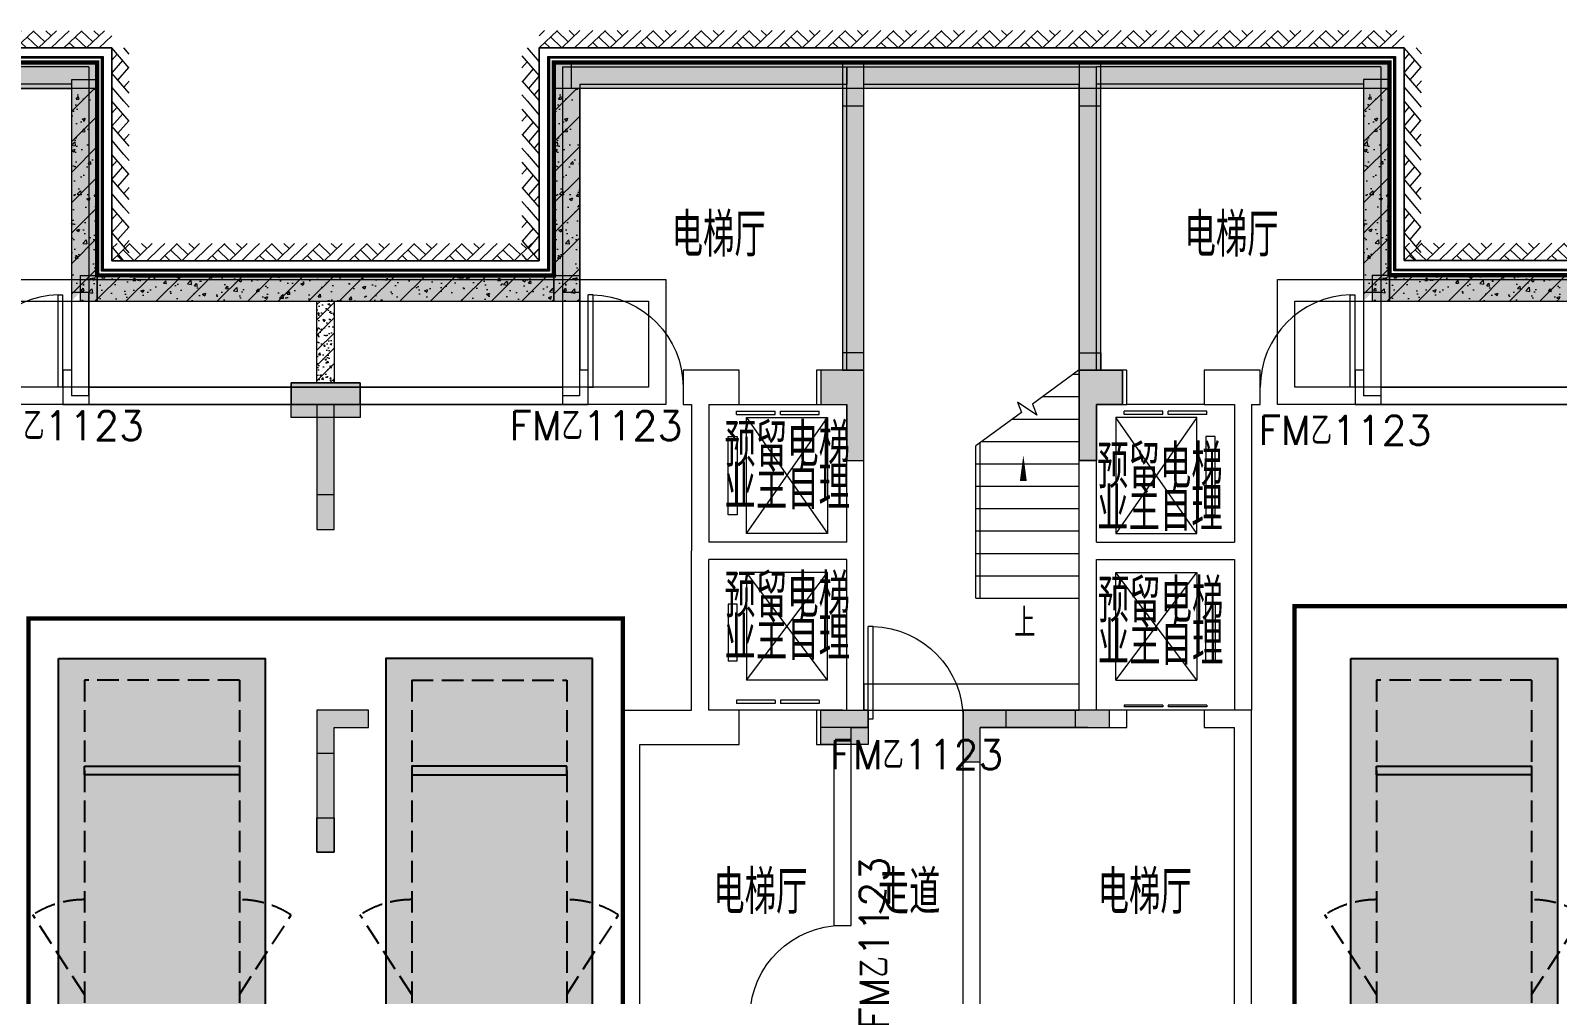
# Model space of a CAD drawing. Extents: x -264757 to 1033689, y 4049843 to 4347093.
# Drawn here: x -89414 to -71689, y 4308507 to 4319701 of the extents above; entities that cross this region are included whole.
import ezdxf

# ---------------------------------------------------------------- set-up
doc = ezdxf.new("R2010")
doc.units = 0
doc.header["$LTSCALE"] = 1000
doc.header["$MEASUREMENT"] = 0
doc.linetypes.add('AX-01DK-PB01$1$A-001-车位参照B1$0$A-001-车位参照B1$0$A-001-车位参照B1$0$A-H4-001-基本图形$0$A-001-车位B1$0$DASH', pattern=[0.35, 0.25, -0.1])
doc.linetypes.add('DASH', pattern=[0.35, 0.25, -0.1])
doc.layers.add('AX-01DK-PB01$0$AX-001DK-01-PB01-02$0$A-3-WinF(Text)', color=8, linetype='Continuous', plot=False)
doc.layers.add('子母车位', color=7, linetype='Continuous')
doc.layers.add('无关图层', color=8, linetype='Continuous', lineweight=0)
doc.layers.add('车位归属楼栋范围线', color=7, linetype='Continuous', true_color=0x19e6c7)
doc.styles.add('AX-01DK-PB01$0$AX-001DK-01-PB01-02$0$_TCH_WINDOW', font='SIMPLEX', dxfattribs={"bigfont": 'GBCBIG'})
doc.styles.add('AX-01DK-PB01$0$AX-001DK-01-PP01$0$AX-001DK-01-PP01$0$_TCH_DIM', font='SIMPLEX', dxfattribs={"bigfont": 'GBCBIG'})
doc.styles.add('AX-01DK-PB01$0$Standard', font='gbenor.shx', dxfattribs={"bigfont": 'gbcbig.shx'})

# ---------------------------------------------------------------- blocks, each defined once
blk = doc.blocks.new('AX-01DK-PB01$1$$LinePat$素土夯实')
at = {"layer": '无关图层'}
for p, q in [((0, -210), (210, 0)), ((120, -300), (420, 0)), ((420, 0), (608, -188)), ((495, -300), (795, 0)), ((615, 0), (705, -90)), ((210, -210), (300, -300)), ((315, -105), (502, -293)), ((705, -300), (795, -210))]:
    blk.add_line(p, q, dxfattribs=at)
blk = doc.blocks.new('AX-01DK-PB01$0$AX-001DK-01-PP01$0$AX-001DK-01-PP01$0$$DORLIB2D$00000127')
at = {"layer": '无关图层'}
for points in [[(-0.533, 0.795), (-0.533, 0.69)], [(-0.033, 0.795), (-0.533, 0.795)], [(-0.033, 0.795), (-0.033, 0.69)], [(0.533, 0.795), (0.033, 0.795)], [(0.033, 0.795), (0.033, 0.69)], [(0.533, 0.795), (0.533, 0.69)], [(-0.033, 0.69), (-0.533, 0.69)], [(0.533, 0.69), (0.033, 0.69)], [(0.5, 0.5), (-0.5, 0.5)]]:
    blk.add_lwpolyline(points, dxfattribs=at)
blk = doc.blocks.new('AX-01DK-PB01$0$$DorLib2D$00000001')
at = {"layer": '无关图层'}
for p, q in [((0.45, 0.975), (0.5, 0.975)), ((0.45, 0), (0.45, 0.975)), ((0.5, 0), (0.5, 0.975)), ((0.5, 0), (0.45, 0))]:
    blk.add_line(p, q, dxfattribs=at)
at = {"layer": '无关图层', "lineweight": 13}
blk.add_arc((0.475, 0), 0.975, 91.4693, 180, dxfattribs=at)
blk = doc.blocks.new('A$C741380cb')
at = {"layer": '子母车位', "true_color": 0x0617f9}
h = blk.add_hatch(color=5, dxfattribs=at)
h.dxf.hatch_style = 1
h.paths.add_polyline_path([(2400, 0), (2400, -10400), (0, -10400), (0, 0)])

msp = doc.modelspace()

# ---------------------------------------------------------------- hatches: boundary and pattern name
at = {"layer": '无关图层'}
h = msp.add_hatch(dxfattribs=at)
h.set_pattern_fill('ARMORED', color=256, scale=50, style=0)
h.set_pattern_definition([(50, (-34706.5, 213900), (358.630091, -31.376067), [37.5, -412.5]), (355, (-34706.5, 213900), (-69.375667, 376.096067), [30, -330]), (100.4514, (-34676.6, 213897.4), (289.25469, 344.71977), [31.870095, -350.571056]), (46.1842, (-34706.5, 214000), (533.620524, -82.759507), [56.25, -618.75]), (96.6356, (-34662.03, 213993.1), (467.33135, 487.058935), [47.805144, -525.8565]), (351.1842, (-34706.5, 214000), (467.33097, 487.0593), [45, -495]), (21, (-34656.5, 213975), (298.453526, -201.309445), [37.5, -412.5]), (326, (-34656.5, 213975), (121.657666, 362.575023), [30, -330]), (71.4514, (-34631.62, 213958.22), (420.111314, 161.265248), [31.870095, -350.571056]), (37.5, (-34706.5, 213900), (6.0799277, 166.446927), [0, -326, 0, -335, 0, -331.25]), (7.5, (-34706.5, 213900), (131.534769, 197.205856), [0, -191, 0, -318.5, 0, -126.25]), (327.5, (-34818, 213900), (266.911218, -11.277436), [0, -125, 0, -390, 0, -517.5]), (317.5, (-34868, 213900), (291.593085, 50.052491), [0, -162.5, 0, -259, 0, -367.5]), (45, (-34706.5, 213900), (-176.776695, 176.776695), [])])
h.paths.add_polyline_path([(-98339.4, 4319328), (-88639.4, 4319328.2), (-88639.4, 4319028.2), (-98339.4, 4319028)])
for points in [[(-98139.4, 4319028), (-88939.4, 4319028), (-88639.4, 4319328), (-98139.4, 4319328)], [(-83039.1, 4319030.2), (-83339, 4319330.2), (-83339.6, 4316857.8), (-83039.7, 4316557.8)], [(-83139.1, 4319030.2), (-73939.1, 4319030.2), (-73639.1, 4319330.2), (-83139.1, 4319330.2)], [(-79739.9, 4319328.1), (-79989.9, 4319328.1), (-79989.9, 4318828.1), (-79739.9, 4318828.1)], [(-76989.9, 4319328.1), (-77239.9, 4319328.1), (-77239.9, 4318828.1), (-76989.9, 4318828.1)], [(-88939.4, 4319128), (-88939.4, 4316557.8), (-88639.4, 4316857.8), (-88639.4, 4319128)], [(-73939.1, 4319130.2), (-73939.5, 4316559.6), (-73639.4, 4316859.6), (-73639.1, 4319130.2)], [(-88839.4, 4316557.8), (-83039.7, 4316557.8), (-83039.7, 4316857.8), (-88839.4, 4316857.8)], [(-73839.4, 4316559.6), (-68039.7, 4316559.6), (-68039.7, 4316859.6), (-73839.4, 4316859.6)], [(-79939.9, 4315358), (-79939.9, 4314708), (-79739.9, 4314708), (-79739.9, 4315958), (-79989.9, 4315958), (-79989.9, 4315758), (-80239.9, 4315758), (-80239.9, 4315358)], [(-77039.9, 4315358), (-77039.9, 4314708), (-77239.9, 4314708), (-77239.9, 4315958), (-76989.9, 4315958), (-76989.9, 4315758), (-76739.9, 4315758), (-76739.9, 4315358)], [(-86389.4, 4315608), (-85589, 4315608), (-85589, 4315208), (-86389.4, 4315208)], [(-86089.2, 4313908), (-85889.2, 4313908), (-85889.2, 4314308), (-86089.2, 4314308)], [(-85489, 4311808), (-86089, 4311808), (-86089, 4311308), (-85889, 4311308), (-85889, 4311608), (-85489, 4311608)], [(-79689.7, 4311807.8), (-79689.7, 4311407.8), (-80239.7, 4311407.8), (-80239.7, 4311807.8)], [(-78389.7, 4311207.8), (-78389.7, 4311607.8), (-78089.7, 4311607.8), (-78089.7, 4311807.8), (-78589.7, 4311807.8), (-78589.7, 4311207.8)], [(-77289.7, 4311607.8), (-76889.7, 4311607.8), (-76889.7, 4311807.8), (-77289.7, 4311807.8)], [(-85889, 4310158), (-86089, 4310158), (-86089, 4310558), (-85889, 4310558)]]:
    msp.add_hatch(color=256, dxfattribs=at).paths.add_polyline_path(points)
h = msp.add_hatch(dxfattribs=at)
h.set_pattern_fill('ARMORED', color=256, scale=50, style=0)
h.set_pattern_definition([(50, (-19706.5, 213900.78), (358.630091, -31.376067), [37.5, -412.5]), (355, (-19706.5, 213900.8), (-69.375667, 376.096067), [30, -330]), (100.4514, (-19676.6, 213898.17), (289.25469, 344.71977), [31.870095, -350.571056]), (46.1842, (-19706.5, 214000.8), (533.620524, -82.759507), [56.25, -618.75]), (96.6356, (-19662.03, 213993.9), (467.33135, 487.058935), [47.805144, -525.8565]), (351.1842, (-19706.5, 214000.8), (467.33097, 487.0593), [45, -495]), (21, (-19656.5, 213975.78), (298.453526, -201.309445), [37.5, -412.5]), (326, (-19656.5, 213975.8), (121.657666, 362.575023), [30, -330]), (71.4514, (-19631.63, 213959), (420.111314, 161.265248), [31.870095, -350.571056]), (37.5, (-19706.5, 213900.78), (6.0799277, 166.446927), [0, -326, 0, -335, 0, -331.25]), (7.5, (-19706.5, 213900.78), (131.534769, 197.205856), [0, -191, 0, -318.5, 0, -126.25]), (327.5, (-19818, 213900.78), (266.911218, -11.277436), [0, -125, 0, -390, 0, -517.5]), (317.5, (-19868, 213900.78), (291.593085, 50.052491), [0, -162.5, 0, -259, 0, -367.5]), (45, (-19706.5, 213900.78), (-176.776695, 176.776695), [])])
h.paths.add_polyline_path([(-83339.4, 4319328.8), (-73639.4, 4319329), (-73639.4, 4319029), (-83339.4, 4319028.8)])
h = msp.add_hatch(color=256, dxfattribs=at)
h.dxf.hatch_style = 1
h.paths.add_polyline_path([(-79989.9, 4319328.1), (-79739.9, 4319328.1), (-79739.9, 4315758), (-79989.9, 4315758)])
h = msp.add_hatch(color=256, dxfattribs=at)
h.dxf.hatch_style = 1
h.paths.add_polyline_path([(-77239.9, 4319328.1), (-76989.9, 4319328.1), (-76989.9, 4315758), (-77239.9, 4315758)])
h = msp.add_hatch(dxfattribs=at)
h.set_pattern_fill('ARMORED', color=256, scale=50, style=0)
h.set_pattern_definition([(50, (0.18, -50.23), (358.630091, -31.376067), [37.5, -412.5]), (355, (0.2, -50.23), (-69.375667, 376.096067), [30, -330]), (100.4514, (30.07, -52.85), (289.25469, 344.71977), [31.870095, -350.571056]), (46.1842, (0.2, 49.77), (533.620524, -82.759507), [56.25, -618.75]), (96.6356, (44.65, 42.87), (467.33135, 487.058935), [47.805144, -525.8565]), (351.1842, (0.2, 49.77), (467.33097, 487.0593), [45, -495]), (21, (50.18, 24.77), (298.453526, -201.309445), [37.5, -412.5]), (326, (50.2, 24.77), (121.657666, 362.575023), [30, -330]), (71.4514, (75.06, 8), (420.111314, 161.265248), [31.870095, -350.571056]), (37.5, (0.18, -50.23), (6.0799277, 166.446927), [0, -326, 0, -335, 0, -331.25]), (7.5, (0.18, -50.23), (131.534769, 197.205856), [0, -191, 0, -318.5, 0, -126.25]), (327.5, (-111.32, -50.23), (266.911218, -11.277436), [0, -125, 0, -390, 0, -517.5]), (317.5, (-161.32, -50.23), (291.593085, 50.052491), [0, -162.5, 0, -259, 0, -367.5]), (45, (0.18, -50.23), (-176.776695, 176.776695), [])])
h.paths.add_polyline_path([(-88639.3, 4319027.8), (-88939.6, 4319027.8), (-88939.6, 4316557.8), (-88639.3, 4316557.8)])
h = msp.add_hatch(dxfattribs=at)
h.set_pattern_fill('ARMORED', color=256, scale=50, style=0)
h.set_pattern_definition([(50, (5600.16, -50.47), (358.630091, -31.376067), [37.5, -412.5]), (355, (5600.16, -50.47), (-69.375667, 376.096067), [30, -330]), (100.4514, (5630.04, -53.1), (289.25469, 344.71977), [31.870095, -350.571056]), (46.1842, (5600.16, 49.53), (533.620524, -82.759507), [56.25, -618.75]), (96.6356, (5644.6, 42.63), (467.33135, 487.058935), [47.805144, -525.8565]), (351.1842, (5600.16, 49.53), (467.33097, 487.0593), [45, -495]), (21, (5650.16, 24.53), (298.453526, -201.309445), [37.5, -412.5]), (326, (5650.16, 24.53), (121.657666, 362.575023), [30, -330]), (71.4514, (5675.03, 7.76), (420.111314, 161.265248), [31.870095, -350.571056]), (37.5, (5600.16, -50.47), (6.0799277, 166.446927), [0, -326, 0, -335, 0, -331.25]), (7.5, (5600.16, -50.47), (131.534769, 197.205856), [0, -191, 0, -318.5, 0, -126.25]), (327.5, (5488.66, -50.47), (266.911218, -11.277436), [0, -125, 0, -390, 0, -517.5]), (317.5, (5438.66, -50.47), (291.593085, 50.052491), [0, -162.5, 0, -259, 0, -367.5]), (45, (5600.16, -50.47), (-176.776695, 176.776695), [])])
h.paths.add_polyline_path([(-83039.4, 4319027.6), (-83339.6, 4319027.6), (-83339.6, 4316557.8), (-83039.4, 4316557.8)])
h = msp.add_hatch(dxfattribs=at)
h.set_pattern_fill('ARMORED', color=256, scale=50, style=0)
h.set_pattern_definition([(50, (15000.55, -48.87), (358.630091, -31.376067), [37.5, -412.5]), (355, (15000.55, -48.87), (-69.375667, 376.096067), [30, -330]), (100.4514, (15030.43, -51.48), (289.25469, 344.71977), [31.870095, -350.571056]), (46.1842, (15000.55, 51.13), (533.620524, -82.759507), [56.25, -618.75]), (96.6356, (15045, 44.24), (467.33135, 487.058935), [47.805144, -525.8565]), (351.1842, (15000.55, 51.13), (467.33097, 487.0593), [45, -495]), (21, (15050.55, 26.13), (298.453526, -201.309445), [37.5, -412.5]), (326, (15050.55, 26.13), (121.657666, 362.575023), [30, -330]), (71.4514, (15075.42, 9.36), (420.111314, 161.265248), [31.870095, -350.571056]), (37.5, (15000.55, -48.87), (6.0799277, 166.446927), [0, -326, 0, -335, 0, -331.25]), (7.5, (15000.55, -48.87), (131.534769, 197.205856), [0, -191, 0, -318.5, 0, -126.25]), (327.5, (14889.05, -48.87), (266.911218, -11.277436), [0, -125, 0, -390, 0, -517.5]), (317.5, (14839.05, -48.87), (291.593085, 50.052491), [0, -162.5, 0, -259, 0, -367.5]), (45, (15000.55, -48.87), (-176.776695, 176.776695), [])])
h.paths.add_polyline_path([(-73639, 4319029.2), (-73939.2, 4319029.2), (-73939.2, 4316559.2), (-73639, 4316559.2)])
h = msp.add_hatch(dxfattribs=at)
h.set_pattern_fill('ARMORED', color=256, scale=50, style=0)
h.set_pattern_definition([(50, (-19706.68, 215349.77), (358.630091, -31.376067), [37.5, -412.5]), (355, (-19706.68, 215349.77), (-69.375667, 376.096067), [30, -330]), (100.4514, (-19676.8, 215347.15), (289.25469, 344.71977), [31.870095, -350.571056]), (46.1842, (-19706.68, 215449.77), (533.620524, -82.759507), [56.25, -618.75]), (96.6356, (-19662.2, 215442.87), (467.33135, 487.058935), [47.805144, -525.8565]), (351.1842, (-19706.7, 215449.77), (467.33097, 487.0593), [45, -495]), (21, (-19656.68, 215424.77), (298.453526, -201.309445), [37.5, -412.5]), (326, (-19656.68, 215424.77), (121.657666, 362.575023), [30, -330]), (71.4514, (-19631.8, 215408), (420.111314, 161.265248), [31.870095, -350.571056]), (37.5, (-19706.68, 215349.77), (6.0799277, 166.446927), [0, -326, 0, -335, 0, -331.25]), (7.5, (-19706.68, 215349.77), (131.534769, 197.205856), [0, -191, 0, -318.5, 0, -126.25]), (327.5, (-19818.18, 215349.77), (266.911218, -11.277436), [0, -125, 0, -390, 0, -517.5]), (317.5, (-19868.18, 215349.77), (291.593085, 50.052491), [0, -162.5, 0, -259, 0, -367.5]), (45, (-19706.68, 215349.77), (-176.776695, 176.776695), [])])
h.paths.add_polyline_path([(-83339.4, 4316557.8), (-88639.3, 4316557.8), (-88639.4, 4316857.7), (-83339.4, 4316857.8)])
h = msp.add_hatch(dxfattribs=at)
h.set_pattern_fill('ARMORED', color=256, scale=50, style=0)
h.set_pattern_definition([(50, (-4706.3, 215351.13), (358.630091, -31.376067), [37.5, -412.5]), (355, (-4706.3, 215351.13), (-69.375667, 376.096067), [30, -330]), (100.4514, (-4676.43, 215348.52), (289.25469, 344.71977), [31.870095, -350.571056]), (46.1842, (-4706.3, 215451.13), (533.620524, -82.759507), [56.25, -618.75]), (96.6356, (-4661.85, 215444.24), (467.33135, 487.058935), [47.805144, -525.8565]), (351.1842, (-4706.3, 215451.13), (467.33097, 487.0593), [45, -495]), (21, (-4656.3, 215426.13), (298.453526, -201.309445), [37.5, -412.5]), (326, (-4656.3, 215426.13), (121.657666, 362.575023), [30, -330]), (71.4514, (-4631.44, 215409.36), (420.111314, 161.265248), [31.870095, -350.571056]), (37.5, (-4706.31, 215351.13), (6.0799277, 166.446927), [0, -326, 0, -335, 0, -331.25]), (7.5, (-4706.31, 215351.13), (131.534769, 197.205856), [0, -191, 0, -318.5, 0, -126.25]), (327.5, (-4817.81, 215351.13), (266.911218, -11.277436), [0, -125, 0, -390, 0, -517.5]), (317.5, (-4867.81, 215351.13), (291.593085, 50.052491), [0, -162.5, 0, -259, 0, -367.5]), (45, (-4706.31, 215351.13), (-176.776695, 176.776695), [])])
h.paths.add_polyline_path([(-68339, 4316559.2), (-73639, 4316559.2), (-73639, 4316859.1), (-68339, 4316859.1)])
h = msp.add_hatch(dxfattribs=at)
h.set_pattern_fill('ARMORED', color=256, scale=25, style=0)
h.set_pattern_definition([(50, (-101089.75, 4303108.02), (179.315, -15.688), [18.75, -206.25]), (355, (-101089.75, 4303108.02), (-34.6878, 188.048), [15, -165]), (100.4514, (-101074.8, 4303106.71), (144.6273, 172.3599), [15.935, -175.2855]), (46.1842, (-101089.75, 4303158.02), (266.8103, -41.3798), [28.125, -309.375]), (96.6356, (-101067.5, 4303154.57), (233.6657, 243.5295), [23.9026, -262.9282]), (351.1842, (-101089.75, 4303158.02), (233.6655, 243.5297), [22.5, -247.5]), (21, (-101064.75, 4303145.52), (149.2268, -100.6547), [18.75, -206.25]), (326, (-101064.75, 4303145.52), (60.8288, 181.2875), [15, -165]), (71.4514, (-101052.31, 4303137.13), (210.0557, 80.6326), [15.935, -175.2855]), (37.5, (-101089.746, 4303108.02), (3.03996, 83.22346), [0, -163, 0, -167.5, 0, -165.625]), (7.5, (-101089.75, 4303108.02), (65.7674, 98.60293), [0, -95.5, 0, -159.25, 0, -63.125]), (327.5, (-101145.496, 4303108.02), (133.4556, -5.63872), [0, -62.5, 0, -195, 0, -258.75]), (317.5, (-101170.5, 4303108.02), (145.79654, 25.02625), [0, -81.25, 0, -129.5, 0, -183.75]), (45, (-101089.75, 4303108.02), (-88.38835, 88.38835), [])])
h.paths.add_polyline_path([(-85889.4, 4315608), (-86089.4, 4315608), (-86089.4, 4316557.8), (-85889.4, 4316557.8)])
h = msp.add_hatch(color=256, dxfattribs=at)
h.dxf.hatch_style = 1
h.paths.add_polyline_path([(-80239.9, 4315758), (-80239.9, 4315358), (-79939.9, 4315358), (-79939.9, 4314708), (-79739.9, 4314708), (-79739.9, 4315758)])
h = msp.add_hatch(color=256, dxfattribs=at)
h.dxf.hatch_style = 1
h.paths.add_polyline_path([(-76739.9, 4315358), (-76739.9, 4315758), (-77239.9, 4315758), (-77239.9, 4314708), (-77039.9, 4314708), (-77039.9, 4315358)])
h = msp.add_hatch(color=256, dxfattribs=at)
h.dxf.hatch_style = 1
h.paths.add_polyline_path([(-86089.4, 4313908), (-85889.4, 4313908), (-85889.4, 4315358), (-85589.4, 4315358), (-85589.4, 4315608), (-86389.4, 4315608), (-86389.4, 4315358), (-86089.4, 4315358)])
h = msp.add_hatch(color=256, dxfattribs=at)
h.dxf.hatch_style = 1
h.paths.add_polyline_path([(-86089.2, 4310158), (-85889.2, 4310158), (-85889, 4311608), (-85489, 4311608), (-85489, 4311808), (-86089.2, 4311808)])
h = msp.add_hatch(color=256, dxfattribs=at)
h.dxf.hatch_style = 1
h.paths.add_polyline_path([(-79689.7, 4311607.8), (-80239.7, 4311607.8), (-80239.7, 4311807.8), (-79689.7, 4311807.8)])
h = msp.add_hatch(color=256, dxfattribs=at)
h.dxf.hatch_style = 1
h.paths.add_polyline_path([(-78589.7, 4311607.8), (-78589.7, 4311207.8), (-78389.7, 4311207.8), (-78389.7, 4311607.8), (-76889.6, 4311607.8), (-76889.6, 4311807.8), (-77239.7, 4311807.8), (-77239.7, 4311807.8), (-79739.7, 4311807.8), (-79739.7, 4311807.8), (-78589.9, 4311807.8), (-78589.9, 4311607.8)])

# ---------------------------------------------------------------- linework, layer by layer
at = {"layer": '子母车位', "color": 8, "linetype": 'AX-01DK-PB01$1$A-001-车位参照B1$0$A-001-车位参照B1$0$A-001-车位参照B1$0$A-H4-001-基本图形$0$A-001-车位B1$0$DASH'}
for p, q in [((-86989, 4312158), (-88789, 4312158)), ((-88789, 4312158), (-88789, 4307608, 0)), ((-86989, 4312158), (-86989, 4307608, 0)), ((-84989.6, 4312158), (-83189.6, 4312158)), ((-84989.6, 4312158), (-84989.6, 4307608, 0)), ((-83189.6, 4312158), (-83189.6, 4307608, 0)), ((-71989.5, 4312158), (-73789.5, 4312158)), ((-73789.5, 4312158), (-73789.5, 4307608, 0)), ((-71989.5, 4312158), (-71989.5, 4307608, 0))]:
    msp.add_line(p, q, dxfattribs=at)
at = {"layer": '子母车位', "color": 83, "elevation": 0}
msp.add_lwpolyline([(-89089, 4312408), (-86689, 4312408), (-86689, 4307308), (-89089, 4307308)], close=True, dxfattribs=at)
at = {"layer": '子母车位', "color": 83}
for points in [[(-82889.6, 4312408), (-85289.6, 4312408), (-85289.6, 4307308), (-82889.6, 4307308)], [(-74089.5, 4312408), (-71689.5, 4312408), (-71689.6, 4307308), (-74089.6, 4307308)]]:
    msp.add_lwpolyline(points, close=True, dxfattribs=at)
at = {"layer": '子母车位', "elevation": 0}
msp.add_lwpolyline([(-88789, 4311158), (-86989, 4311158), (-86989, 4311058), (-88789, 4311058)], close=True, dxfattribs=at)
at = {"layer": '子母车位'}
for points in [[(-83189.6, 4311158), (-84989.6, 4311158), (-84989.6, 4311058), (-83189.6, 4311058)], [(-73789.5, 4311158), (-71989.5, 4311158), (-71989.5, 4311058), (-73789.5, 4311058)]]:
    msp.add_lwpolyline(points, close=True, dxfattribs=at)
at = {"layer": '子母车位', "linetype": 'AX-01DK-PB01$1$A-001-车位参照B1$0$A-001-车位参照B1$0$A-001-车位参照B1$0$A-H4-001-基本图形$0$A-001-车位B1$0$DASH', "elevation": 0}
for points in [[(-88789, 4308508), (-89389, 4309430)], [(-86989, 4308508), (-86389, 4309430)]]:
    msp.add_lwpolyline(points, dxfattribs=at)
at = {"layer": '子母车位', "linetype": 'AX-01DK-PB01$1$A-001-车位参照B1$0$A-001-车位参照B1$0$A-001-车位参照B1$0$A-H4-001-基本图形$0$A-001-车位B1$0$DASH'}
for points in [[(-84989.6, 4308508), (-85589.6, 4309430)], [(-83189.6, 4308508), (-82589.6, 4309430)], [(-73789.5, 4308508), (-74389.5, 4309430)], [(-71989.5, 4308508), (-71389.5, 4309430)]]:
    msp.add_lwpolyline(points, dxfattribs=at)
for centre, start, end in [((-88789, 4308508, 0), 90, 123.05573), ((-86989, 4308508, 0), 56.94427, 90), ((-84989.6, 4308508, 0), 90, 123.05573), ((-83189.6, 4308508, 0), 56.94427, 90), ((-73789.5, 4308508, 0), 90, 123.05573), ((-71989.5, 4308508, 0), 56.94427, 90)]:
    msp.add_arc(centre, 1100, start, end, dxfattribs=at)
at = {"layer": '无关图层'}
for p, q in [((-88469.8, 4319498), (-98509.7, 4319498.5)), ((-98509.7, 4319498.5), (-88469.8, 4319498)), ((-88469.8, 4317027.7), (-88469.8, 4319498)), ((-88469.8, 4319498), (-88469.8, 4317027.7)), ((-83509.4, 4319500.7), (-83510, 4317027.9)), ((-83510, 4317027.9), (-83509.4, 4319500.7)), ((-73469.5, 4319500.2), (-83509.4, 4319500.7)), ((-83509.4, 4319500.7), (-73469.5, 4319500.2)), ((-73469.7, 4317029.5), (-73469.5, 4319500.2)), ((-73469.5, 4319500.2), (-73469.7, 4317029.5)), ((-98409.7, 4319398.5), (-88569.8, 4319398)), ((-98399.7, 4319388.5), (-88579.8, 4319388)), ((-88589.8, 4319378), (-98389.7, 4319378.5)), ((-98139.4, 4319328), (-88639.4, 4319328)), ((-88589.8, 4316907.7), (-88589.8, 4319378)), ((-88579.8, 4319388), (-88579.8, 4316917.7)), ((-88569.8, 4319398), (-88569.8, 4316927.7)), ((-83410, 4316927.9), (-83409.4, 4319400.7)), ((-83409.4, 4319400.7), (-73569.5, 4319400.2)), ((-83400, 4316917.9), (-83399.4, 4319390.7)), ((-83399.4, 4319390.7), (-73579.5, 4319390.2)), ((-83389.4, 4319380.7), (-83390, 4316907.9)), ((-73589.5, 4319380.2), (-83389.4, 4319380.7)), ((-83339, 4319330.2), (-83339.6, 4316857.8)), ((-83139.1, 4319330.2), (-73639.1, 4319330.2)), ((-83139.1, 4319330.2), (-83139.1, 4319030.2)), ((-73589.7, 4316909.5), (-73589.5, 4319380.2)), ((-73579.5, 4319390.2), (-73579.7, 4316919.5)), ((-73569.5, 4319400.2), (-73569.7, 4316929.5)), ((-88738.8, 4319278), (-92038.8, 4319278)), ((-88939.4, 4319128), (-88939.4, 4316557.8)), ((-88639.4, 4319128), (-88939.4, 4319128)), ((-88738.8, 4319278), (-88738.8, 4315358)), ((-88639.4, 4319128), (-88639.4, 4316857.8)), ((-83239.6, 4319278), (-83239.6, 4315358)), ((-83239.6, 4319278), (-79939.6, 4319278)), ((-79939.6, 4319278), (-77039.6, 4319278)), ((-79939.6, 4315758), (-79939.6, 4319278)), ((-79939.6, 4319278), (-79939.6, 4319078)), ((-73739.2, 4319278), (-77039.6, 4319278)), ((-77039.6, 4319078), (-77039.6, 4319278)), ((-77039.6, 4315758), (-77039.6, 4319278)), ((-73939.1, 4319130.2), (-73939.5, 4316559.6)), ((-73639.1, 4319130.2), (-73939.1, 4319130.2)), ((-73739.2, 4319278), (-73739.2, 4315358)), ((-73639.1, 4319130.2), (-73639.4, 4316859.6)), ((-98139.4, 4319028), (-88939.4, 4319028)), ((-88938.8, 4319078), (-92038.8, 4319078)), ((-88938.8, 4319078), (-88938.8, 4315758)), ((-83139.1, 4319030.2), (-73939.1, 4319030.2)), ((-83039.1, 4319030.2), (-83039.7, 4316557.8)), ((-83039.6, 4319078), (-83039.6, 4315758)), ((-83039.6, 4319078), (-79939.6, 4319078)), ((-79739.6, 4319078), (-77239.6, 4319078)), ((-79739.6, 4315458), (-79739.6, 4319078)), ((-77239.6, 4315458), (-77239.6, 4319078)), ((-73939.2, 4319078), (-77039.6, 4319078)), ((-73939.2, 4319078), (-73939.2, 4315758)), ((-83510, 4317027.9), (-88469.8, 4317027.7)), ((-88469.8, 4317027.7), (-83510, 4317027.9)), ((-68510.1, 4317029.8), (-73469.7, 4317029.5)), ((-73469.7, 4317029.5), (-68510.1, 4317029.8)), ((-88839.4, 4316857.8), (-83039.7, 4316857.8)), ((-88839.4, 4316857.8), (-88839.4, 4316557.8)), ((-83390, 4316907.9), (-88589.8, 4316907.7)), ((-88579.8, 4316917.7), (-83400, 4316917.9)), ((-88569.8, 4316927.7), (-83410, 4316927.9)), ((-83039.7, 4316857.8), (-83039.7, 4316557.8)), ((-73839.4, 4316859.6), (-68039.7, 4316859.6)), ((-73839.4, 4316859.6), (-73839.4, 4316559.6)), ((-68390.1, 4316909.8), (-73589.7, 4316909.5)), ((-73579.7, 4316919.5), (-68400.1, 4316919.8)), ((-73569.7, 4316929.5), (-68410.1, 4316929.8)), ((-88939.4, 4316657.8), (-88939.4, 4315458)), ((-88739.4, 4316657.8), (-88939.4, 4316657.8)), ((-88739.4, 4316657.8), (-88739.4, 4315458)), ((-83239.7, 4316657.8), (-83239.7, 4315458)), ((-83039.7, 4316657.8), (-83239.7, 4316657.8)), ((-83039.7, 4316657.8), (-83039.7, 4315458)), ((-73739.4, 4316659.7), (-73939.4, 4316659.6)), ((-73939.4, 4316659.6), (-73939.4, 4315459.6)), ((-73739.4, 4316659.7), (-73739.4, 4315459.6)), ((-88839.4, 4316557.8), (-83039.7, 4316557.8)), ((-73839.4, 4316559.6), (-68039.7, 4316559.6)), ((-88938.8, 4315758), (-89038.6, 4315758)), ((-89038.6, 4315758), (-89038.6, 4315358)), ((-82939.7, 4315758), (-83039.6, 4315758)), ((-82939.7, 4315358), (-82939.7, 4315758)), ((-81639.6, 4315758), (-81839.7, 4315758)), ((-81839.7, 4315758), (-81839.7, 4315358)), ((-81189.6, 4315758), (-81639.6, 4315758)), ((-81189.6, 4315358), (-81189.6, 4315758)), ((-79939.6, 4315758), (-80289.6, 4315758)), ((-80289.6, 4315758), (-80289.6, 4315358)), ((-77239.6, 4315761), (-77783.3, 4315360.5)), ((-77239.6, 4313109), (-77239.6, 4315761)), ((-76689.6, 4315758), (-77039.6, 4315758)), ((-76689.6, 4315358), (-76689.6, 4315758)), ((-75339.2, 4315758), (-75789.6, 4315758)), ((-75789.6, 4315758), (-75789.6, 4315358)), ((-75139.4, 4315758), (-75339.2, 4315758)), ((-75139.4, 4315358), (-75139.4, 4315758)), ((-73939.2, 4315758), (-74039.4, 4315758)), ((-74039.4, 4315758), (-74039.4, 4315358)), ((-77310.2, 4315709), (-77239.6, 4315709)), ((-88739.4, 4315458), (-88939.4, 4315458)), ((-88739.4, 4315558), (-83239.7, 4315558)), ((-83039.7, 4315458), (-83239.7, 4315458)), ((-79739.6, 4313658), (-79739.6, 4315458)), ((-77663.1, 4315449), (-77239.6, 4315449)), ((-77239.6, 4313658), (-77239.6, 4315458)), ((-73739.4, 4315459.6), (-73939.4, 4315459.6)), ((-73739.4, 4315559.6), (-68239.7, 4315559.6)), ((-89038.6, 4315358), (-88738.8, 4315358)), ((-88939.4, 4315358), (-83039.8, 4315358)), ((-83239.6, 4315358), (-82939.7, 4315358)), ((-81839.7, 4315358), (-81739.6, 4315358)), ((-81739.6, 4315358), (-81739.6, 4313658)), ((-81539.6, 4315358), (-81539.6, 4313758)), ((-81539.6, 4315358), (-81189.6, 4315358)), ((-80289.6, 4315358), (-79939.6, 4315358)), ((-79939.6, 4313758), (-79939.6, 4315358)), ((-77911.9, 4315265.8), (-78439.6, 4314877)), ((-77734.1, 4315234.8), (-77958.1, 4315383.7)), ((-77958.1, 4315383.7), (-77911.9, 4315265.8)), ((-77783.3, 4315360.5), (-77734.1, 4315234.8)), ((-77039.6, 4313758), (-77039.6, 4315358)), ((-77039.6, 4315358), (-76689.6, 4315358)), ((-75789.6, 4315358), (-75439.2, 4315358)), ((-75439.2, 4315358), (-75439.2, 4313758)), ((-75239.2, 4315358), (-75239.2, 4313658)), ((-75239.2, 4315358), (-75139.4, 4315358)), ((-74039.4, 4315358), (-73739.2, 4315358)), ((-73939.4, 4315359.6), (-68039.8, 4315359.6)), ((-78016, 4315189), (-77239.6, 4315189)), ((-78439.6, 4313109), (-78439.6, 4314877)), ((-78389.6, 4313109), (-78389.6, 4314913.9)), ((-78369, 4314929), (-77239.6, 4314929)), ((-78439.6, 4314669), (-77239.6, 4314669)), ((-78439.6, 4314409), (-77239.6, 4314409)), ((-78439.6, 4314149), (-77239.6, 4314149)), ((-78439.6, 4313889), (-77239.6, 4313889)), ((-81739.6, 4311808), (-81739.6, 4313658)), ((-79939.6, 4313758), (-81539.6, 4313758)), ((-79739.6, 4311808), (-79739.6, 4313658)), ((-78439.6, 4313629), (-77239.6, 4313629)), ((-77239.6, 4311808), (-77239.6, 4313658)), ((-77039.6, 4313758), (-75439.2, 4313758)), ((-75239.2, 4313658), (-75239.2, 4311808)), ((-79939.6, 4313558), (-81539.6, 4313558)), ((-81539.6, 4311808), (-81539.6, 4313558)), ((-79939.6, 4311808), (-79939.6, 4313558)), ((-77039.6, 4313558), (-75439.2, 4313558)), ((-77039.6, 4311808), (-77039.6, 4313558)), ((-75439.2, 4313558), (-75439.2, 4311808)), ((-80164.6, 4313408), (-81104.6, 4313408)), ((-81104.6, 4313408), (-81104.6, 4312158)), ((-81104.6, 4312158), (-80164.6, 4313408)), ((-80164.6, 4312158), (-81104.6, 4313408)), ((-80164.6, 4312158), (-80164.6, 4313408)), ((-78439.6, 4313369), (-77239.6, 4313369)), ((-76814.6, 4312158), (-76814.6, 4313408)), ((-76814.6, 4313408), (-75874.6, 4313408)), ((-75874.6, 4312158), (-76814.6, 4313408)), ((-76814.6, 4312158), (-75874.6, 4313408)), ((-75874.6, 4313408), (-75874.6, 4312158)), ((-78439.6, 4313109), (-77239.6, 4313109)), ((-81209.6, 4313038), (-81314.6, 4313038)), ((-81314.6, 4313038), (-81314.6, 4312378)), ((-81209.6, 4312378), (-81209.6, 4313038)), ((-75769.6, 4312378), (-75769.6, 4313038)), ((-75769.6, 4313038), (-75664.6, 4313038)), ((-75664.6, 4313038), (-75664.6, 4312378)), ((-81209.6, 4312378), (-81314.6, 4312378)), ((-75664.6, 4312378), (-75769.6, 4312378)), ((-82539.6, 4307308), (-82539.6, 4311808)), ((-82539.6, 4311808), (-81739.6, 4311808)), ((-81189.6, 4311808), (-81539.6, 4311808)), ((-81189.6, 4311408), (-81189.6, 4311808)), ((-79989.7, 4311808), (-80289.6, 4311808)), ((-80289.6, 4311808), (-80289.6, 4311408)), ((-79989.7, 4311808), (-79939.6, 4311808)), ((-79689.2, 4311808), (-79739.6, 4311808)), ((-79689.2, 4311608), (-79689.2, 4311808)), ((-78489.2, 4311808), (-78589.2, 4311808)), ((-78589.2, 4311808), (-78589.2, 4311608)), ((-77239.6, 4311808), (-78489.2, 4311808)), ((-76689.6, 4311808), (-77039.6, 4311808)), ((-76689.6, 4311608), (-76689.6, 4311808)), ((-75239.4, 4311808), (-75789.6, 4311808)), ((-75789.6, 4311808), (-75789.6, 4311608)), ((-75239.2, 4311808), (-75439.2, 4311808)), ((-75239.4, 4307308), (-75239.4, 4311808)), ((-79889.7, 4309308), (-79889.7, 4311608)), ((-79889.7, 4311608), (-79839.6, 4311608)), ((-79839.6, 4311608), (-79689.2, 4311608)), ((-78589.2, 4307308), (-78589.2, 4311608)), ((-77139.6, 4311608), (-78389.2, 4311608)), ((-78389.2, 4307558), (-78389.2, 4311608)), ((-77139.6, 4311608), (-76689.6, 4311608)), ((-75789.6, 4311608), (-75439.4, 4311608)), ((-75439.4, 4307558), (-75439.4, 4311608)), ((-82339.6, 4307558), (-82339.6, 4311408)), ((-82339.6, 4311408), (-81639.6, 4311408)), ((-81639.6, 4311408), (-81189.6, 4311408)), ((-80289.6, 4311408), (-80089.7, 4311408)), ((-80089.7, 4311408), (-80089.7, 4309308)), ((-80089.7, 4309308), (-79889.7, 4309308))]:
    msp.add_line(p, q, dxfattribs=at)
for points in [[(-98339.4, 4319328), (-88639.4, 4319328.2), (-88639.4, 4319028.2), (-98339.4, 4319028)], [(-83339.4, 4319328.8), (-73639.4, 4319329), (-73639.4, 4319029), (-83339.4, 4319028.8)], [(-79739.9, 4319328.1), (-79989.9, 4319328.1), (-79989.9, 4318828.1), (-79739.9, 4318828.1)], [(-76989.9, 4319328.1), (-77239.9, 4319328.1), (-77239.9, 4318828.1), (-76989.9, 4318828.1)], [(-88639.3, 4319027.8), (-88939.6, 4319027.8), (-88939.6, 4316557.8), (-88639.3, 4316557.8)], [(-83039.4, 4319027.6), (-83339.6, 4319027.6), (-83339.6, 4316557.8), (-83039.4, 4316557.8)], [(-73639, 4319029.2), (-73939.2, 4319029.2), (-73939.2, 4316559.2), (-73639, 4316559.2)], [(-88639.3, 4316557.8), (-83339.4, 4316557.8), (-83339.4, 4316857.8), (-88639.3, 4316857.8)], [(-73639, 4316559.2), (-68339, 4316559.2), (-68339, 4316859.2), (-73639, 4316859.2)], [(-89738.8, 4315558), (-89738.8, 4316558), (-82239.2, 4316558), (-82239.2, 4315558)], [(-85889.4, 4315608), (-86089.4, 4315608), (-86089.4, 4316557.8), (-85889.4, 4316557.8)], [(-74739.2, 4315558), (-74739.2, 4316558), (-67239.6, 4316558), (-67239.6, 4315558)], [(-79939.9, 4315358), (-79939.9, 4314708), (-79739.9, 4314708), (-79739.9, 4315958), (-79989.9, 4315958), (-79989.9, 4315758), (-80239.9, 4315758), (-80239.9, 4315358)], [(-77039.9, 4315358), (-77039.9, 4314708), (-77239.9, 4314708), (-77239.9, 4315958), (-76989.9, 4315958), (-76989.9, 4315758), (-76739.9, 4315758), (-76739.9, 4315358)], [(-80239.9, 4315758), (-80239.9, 4315358), (-79939.9, 4315358), (-79939.9, 4314708), (-79739.9, 4314708), (-79739.9, 4315758)], [(-76739.9, 4315358), (-76739.9, 4315758), (-77239.9, 4315758), (-77239.9, 4314708), (-77039.9, 4314708), (-77039.9, 4315358)], [(-86389.4, 4315608), (-85589, 4315608), (-85589, 4315208), (-86389.4, 4315208)], [(-81104.6, 4315208), (-80164.6, 4315208), (-80164.6, 4313858), (-81104.6, 4313858)], [(-75874.6, 4315208), (-76814.6, 4315208), (-76814.6, 4313858), (-75874.6, 4313858)], [(-81314.6, 4314988), (-81209.6, 4314988), (-81209.6, 4314078), (-81314.6, 4314078)], [(-75664.6, 4314988), (-75769.6, 4314988), (-75769.6, 4314078), (-75664.6, 4314078)], [(-86089.2, 4313908), (-85889.2, 4313908), (-85889.2, 4314308), (-86089.2, 4314308)], [(-86089.2, 4310158), (-85889.2, 4310158), (-85889, 4311608), (-85489, 4311608), (-85489, 4311808), (-85489, 4311808), (-86089.2, 4311808)], [(-85489, 4311808), (-86089, 4311808), (-86089, 4311308), (-85889, 4311308), (-85889, 4311608), (-85489, 4311608)], [(-79689.7, 4311607.8), (-80239.7, 4311607.8), (-80239.7, 4311807.8), (-79689.7, 4311807.8)], [(-79689.7, 4311807.8), (-79689.7, 4311407.8), (-80239.7, 4311407.8), (-80239.7, 4311807.8)], [(-78289.6, 4311807.8), (-78289.6, 4311807.8), (-78589.9, 4311807.8), (-78589.9, 4311807.8), (-78589.9, 4311807.8), (-78589.9, 4311607.8), (-78589.7, 4311607.8), (-78589.7, 4311207.8), (-78389.7, 4311207.8), (-78389.7, 4311607.8), (-76889.6, 4311607.8), (-76889.6, 4311807.8)], [(-78389.7, 4311207.8), (-78389.7, 4311607.8), (-78089.7, 4311607.8), (-78089.7, 4311807.8), (-78589.7, 4311807.8), (-78589.7, 4311207.8)], [(-77289.7, 4311607.8), (-76889.7, 4311607.8), (-76889.7, 4311807.8), (-77289.7, 4311807.8)], [(-85889, 4310158), (-86089, 4310158), (-86089, 4310558), (-85889, 4310558)]]:
    msp.add_lwpolyline(points, close=True, dxfattribs=at)
at = {"layer": '无关图层', "ltscale": 0.5}
for points in [[(-79739.9, 4319328.1), (-79989.9, 4319328.1), (-79989.9, 4315758), (-79739.9, 4315758)], [(-76989.9, 4319328.1), (-77239.9, 4319328.1), (-77239.9, 4315758), (-76989.9, 4315758)], [(-86089.4, 4313908), (-85889.4, 4313908), (-85889.4, 4315358), (-85589.4, 4315358), (-85589.4, 4315608), (-86389.4, 4315608), (-86389.4, 4315358), (-86089.4, 4315358)]]:
    msp.add_lwpolyline(points, close=True, dxfattribs=at)
at = {"layer": '无关图层'}
for points in [[(-89039, 4315358), (-89938.8, 4315358), (-89938.8, 4316808), (-82039.2, 4316808), (-82039.2, 4315358), (-89039, 4315358)], [(-74039.4, 4315358), (-74939.2, 4315358), (-74939.2, 4316808), (-67039.6, 4316808), (-67039.6, 4315358), (-74039.4, 4315358)], [(-81104.6, 4313858), (-80164.6, 4315208)], [(-81104.6, 4315208), (-80164.6, 4313858)], [(-75874.6, 4313858), (-76814.6, 4315208)], [(-75874.6, 4315208), (-76814.6, 4313858)], [(-80164.6, 4312158), (-81104.6, 4312158)], [(-77239.6, 4311809), (-77239.6, 4312109), (-79739.6, 4312109), (-79739.6, 4311809), (-77239.6, 4311808), (-77239.6, 4312109)], [(-76814.6, 4312158), (-75874.6, 4312158)]]:
    msp.add_lwpolyline(points, dxfattribs=at)
msp.add_lwpolyline([(-77889.6, 4313109, 0, 0, 0), (-77889.6, 4314769, 0, 80, 0), (-77889.6, 4314469, 0, 0, 0)], format="xyseb", dxfattribs=at)
at = {"layer": '车位归属楼栋范围线', "linetype": 'DASH', "ltscale": 5, "const_width": 50}
msp.add_lwpolyline([(-98339.4, 4319328), (-88639.4, 4319328), (-88639.3, 4316857.8), (-83339.6, 4316856.5), (-83339.7, 4319328.8), (-73639.4, 4319328.8), (-73639.4, 4316859.2), (-68339, 4316859.2), (-68339.1, 4319330.2), (-58639, 4319330.2), (-58639.4, 4316857.6), (-55889.3, 4316857.4), (-55889.3, 4313051.8), (-52505.7, 4313051.8), (-52505.7, 4302163), (-49993, 4302163), (-49993, 4285775.2)], dxfattribs=at)
msp.add_lwpolyline([(-91489.1, 4261290.7), (-78839.6, 4261290.7), (-78839.6, 4267288), (-69884.5, 4267288), (-69884.5, 4261658.5), (-69884.5, 4260878), (-54338.3, 4260878), (-54338.3, 4272552.9), (-61895.3, 4272552.9), (-61895.3, 4307557.8), (-67539.6, 4307557.8), (-67539.6, 4313016.8), (-74742.8, 4313016.8), (-74742.8, 4307558), (-82539.6, 4307558), (-82539.6, 4312873.6), (-89438.8, 4312873.6), (-89438.8, 4307558), (-91789.2, 4307558), (-91790.5, 4278306.9), (-91537.9, 4278306.9)], close=True, dxfattribs=at)

# ---------------------------------------------------------------- block references
at = {"layer": '子母车位', "extrusion": (0, 0, -1), "zscale": -1, "rotation": 180.0000000000001}
for p in [(89089, 4302008), (74089.6, 4302008)]:
    msp.add_blockref('A$C741380cb', p, dxfattribs=at)
at = {"layer": '子母车位', "rotation": 180.0000000000001}
msp.add_blockref('A$C741380cb', (-82889.5, 4302008), dxfattribs=at)
at = {"layer": '无关图层'}
for name, p, xscale, yscale, zscale, rotation in [('AX-01DK-PB01$1$$LinePat$素土夯实', (-89027.5, 4319498), 0.7016044912031139, 0.6666666666666666, 0.6666666666666666, 179.9970067525557), ('AX-01DK-PB01$1$$LinePat$素土夯实', (-88469.8, 4319498), 0.7016044912031139, 0.6666666666666666, 0.6666666666666666, 179.9970067525557), ('AX-01DK-PB01$1$$LinePat$素土夯实', (-82951.6, 4319500.7), 0.7016028737103506, 0.6666666666666666, 0.6666666666666666, 179.9970019948883), ('AX-01DK-PB01$1$$LinePat$素土夯实', (-82393.9, 4319500.7), 0.7016028737103506, 0.6666666666666666, 0.6666666666666666, 179.9970019948883), ('AX-01DK-PB01$1$$LinePat$素土夯实', (-81836.1, 4319500.6), 0.7016028737103506, 0.6666666666666666, 0.6666666666666666, 179.9970019948883), ('AX-01DK-PB01$1$$LinePat$素土夯实', (-81278.3, 4319500.6), 0.7016028737103506, 0.6666666666666666, 0.6666666666666666, 179.9970019948883), ('AX-01DK-PB01$1$$LinePat$素土夯实', (-80720.5, 4319500.6), 0.7016028737103506, 0.6666666666666666, 0.6666666666666666, 179.9970019948883), ('AX-01DK-PB01$1$$LinePat$素土夯实', (-80162.8, 4319500.5), 0.7016028737103506, 0.6666666666666666, 0.6666666666666666, 179.9970019948883), ('AX-01DK-PB01$1$$LinePat$素土夯实', (-79605, 4319500.5), 0.7016028737103506, 0.6666666666666666, 0.6666666666666666, 179.9970019948883), ('AX-01DK-PB01$1$$LinePat$素土夯实', (-79047.2, 4319500.5), 0.7016028737103506, 0.6666666666666666, 0.6666666666666666, 179.9970019948883), ('AX-01DK-PB01$1$$LinePat$素土夯实', (-78489.4, 4319500.5), 0.7016028737103506, 0.6666666666666666, 0.6666666666666666, 179.9970019948883), ('AX-01DK-PB01$1$$LinePat$素土夯实', (-77931.7, 4319500.4), 0.7016028737103506, 0.6666666666666666, 0.6666666666666666, 179.9970019948883), ('AX-01DK-PB01$1$$LinePat$素土夯实', (-77373.9, 4319500.4), 0.7016028737103506, 0.6666666666666666, 0.6666666666666666, 179.9970019948883), ('AX-01DK-PB01$1$$LinePat$素土夯实', (-76816.1, 4319500.4), 0.7016028737103506, 0.6666666666666666, 0.6666666666666666, 179.9970019948883), ('AX-01DK-PB01$1$$LinePat$素土夯实', (-76258.3, 4319500.3), 0.7016028737103506, 0.6666666666666666, 0.6666666666666666, 179.9970019948883), ('AX-01DK-PB01$1$$LinePat$素土夯实', (-75700.6, 4319500.3), 0.7016028737103506, 0.6666666666666666, 0.6666666666666666, 179.9970019948883), ('AX-01DK-PB01$1$$LinePat$素土夯实', (-75142.8, 4319500.3), 0.7016028737103506, 0.6666666666666666, 0.6666666666666666, 179.9970019948883), ('AX-01DK-PB01$1$$LinePat$素土夯实', (-74585, 4319500.2), 0.7016028737103506, 0.6666666666666666, 0.6666666666666666, 179.9970019948883), ('AX-01DK-PB01$1$$LinePat$素土夯实', (-74027.2, 4319500.2), 0.7016028737103506, 0.6666666666666666, 0.6666666666666666, 179.9970019948883), ('AX-01DK-PB01$1$$LinePat$素土夯实', (-73469.5, 4319500.2), 0.7016028737103506, 0.6666666666666666, 0.6666666666666666, 179.9970019948883), ('AX-01DK-PB01$1$$LinePat$素土夯实', (-88469.8, 4318880.4), 0.7768403299817501, 0.6666666666666666, 0.6666666666666666, 89.99855402904909), ('AX-01DK-PB01$1$$LinePat$素土夯实', (-83509.4, 4319500.7), 0.7776094692413031, 0.6666666666666666, 0.6666666666666666, 269.9868726456922), ('AX-01DK-PB01$1$$LinePat$素土夯实', (-73469.5, 4318882.5), 0.776942085822441, 0.6666666666666666, 0.6666666666666666, 89.99363005438964), ('AX-01DK-PB01$1$$LinePat$素土夯实', (-88469.8, 4318262.8), 0.7768403299817501, 0.6666666666666666, 0.6666666666666666, 89.99855402904909), ('AX-01DK-PB01$1$$LinePat$素土夯实', (-83509.6, 4318882.5), 0.7776094692413031, 0.6666666666666666, 0.6666666666666666, 269.9868726456922), ('AX-01DK-PB01$1$$LinePat$素土夯实', (-73469.6, 4318264.9), 0.776942085822441, 0.6666666666666666, 0.6666666666666666, 89.99363005438964), ('AX-01DK-PB01$1$$LinePat$素土夯实', (-88469.8, 4317645.2), 0.7768403299817501, 0.6666666666666666, 0.6666666666666666, 89.99855402904909), ('AX-01DK-PB01$1$$LinePat$素土夯实', (-83509.7, 4318264.3), 0.7776094692413031, 0.6666666666666666, 0.6666666666666666, 269.9868726456922), ('AX-01DK-PB01$1$$LinePat$素土夯实', (-73469.7, 4317647.2), 0.776942085822441, 0.6666666666666666, 0.6666666666666666, 89.99363005438964), ('AX-01DK-PB01$1$$LinePat$素土夯实', (-88469.8, 4317027.7), 0.7768403299817501, 0.6666666666666666, 0.6666666666666666, 89.99855402904909), ('AX-01DK-PB01$1$$LinePat$素土夯实', (-83509.8, 4317646.1), 0.7776094692413031, 0.6666666666666666, 0.6666666666666666, 269.9868726456922), ('AX-01DK-PB01$1$$LinePat$素土夯实', (-73469.7, 4317029.5), 0.776942085822441, 0.6666666666666666, 0.6666666666666666, 89.99363005438964), ('AX-01DK-PB01$1$$LinePat$素土夯实', (-87918.7, 4317027.7), 0.6932020852786814, 0.6666666666666666, 0.6666666666666666, 180.0030027631775), ('AX-01DK-PB01$1$$LinePat$素土夯实', (-87367.6, 4317027.7), 0.6932020852786814, 0.6666666666666666, 0.6666666666666666, 180.0030027631775), ('AX-01DK-PB01$1$$LinePat$素土夯实', (-86816.5, 4317027.7), 0.6932020852786814, 0.6666666666666666, 0.6666666666666666, 180.0030027631775), ('AX-01DK-PB01$1$$LinePat$素土夯实', (-86265.5, 4317027.8), 0.6932020852786814, 0.6666666666666666, 0.6666666666666666, 180.0030027631775), ('AX-01DK-PB01$1$$LinePat$素土夯实', (-85714.4, 4317027.8), 0.6932020852786814, 0.6666666666666666, 0.6666666666666666, 180.0030027631775), ('AX-01DK-PB01$1$$LinePat$素土夯实', (-85163.3, 4317027.8), 0.6932020852786814, 0.6666666666666666, 0.6666666666666666, 180.0030027631775), ('AX-01DK-PB01$1$$LinePat$素土夯实', (-84612.2, 4317027.9), 0.6932020852786814, 0.6666666666666666, 0.6666666666666666, 180.0030027631775), ('AX-01DK-PB01$1$$LinePat$素土夯实', (-84061.1, 4317027.9), 0.6932020852786814, 0.6666666666666666, 0.6666666666666666, 180.0030027631775), ('AX-01DK-PB01$1$$LinePat$素土夯实', (-83510, 4317027.9), 0.6932020852786814, 0.6666666666666666, 0.6666666666666666, 180.0030027631775), ('AX-01DK-PB01$1$$LinePat$素土夯实', (-72918.7, 4317029.5), 0.6931768639516431, 0.6666666666666666, 0.6666666666666666, 180.0029966104997), ('AX-01DK-PB01$1$$LinePat$素土夯实', (-72367.6, 4317029.6), 0.6931768639516431, 0.6666666666666666, 0.6666666666666666, 180.0029966104997), ('AX-01DK-PB01$1$$LinePat$素土夯实', (-71816.5, 4317029.6), 0.6931768639516431, 0.6666666666666666, 0.6666666666666666, 180.0029966104997), ('AX-01DK-PB01$1$$LinePat$素土夯实', (-71265.4, 4317029.6), 0.6931768639516431, 0.6666666666666666, 0.6666666666666666, 180.0029966104997), ('AX-01DK-PB01$0$AX-001DK-01-PP01$0$AX-001DK-01-PP01$0$$DORLIB2D$00000127', (-80739.6, 4315558), -900, -400, 400, 359.999999999911), ('AX-01DK-PB01$0$AX-001DK-01-PP01$0$AX-001DK-01-PP01$0$$DORLIB2D$00000127', (-76239.6, 4315558), -900, 400, 400, 180), ('AX-01DK-PB01$0$AX-001DK-01-PP01$0$AX-001DK-01-PP01$0$$DORLIB2D$00000127', (-80739.6, 4311608), 900, 400, 400, 7.180257954554965e-09), ('AX-01DK-PB01$0$AX-001DK-01-PP01$0$AX-001DK-01-PP01$0$$DORLIB2D$00000127', (-76239.6, 4311708), -900, -200, 200, 179.9999999925303)]:
    msp.add_blockref(name, p, dxfattribs=dict(at, xscale=xscale, yscale=yscale, zscale=zscale, rotation=rotation))
ref = msp.add_blockref('AX-01DK-PB01$0$$DorLib2D$00000001', (-89588.6, 4315558), dxfattribs=dict(at, xscale=-1100, yscale=-1100, zscale=400, rotation=180.0000000001067))
ref.add_attrib('A', 'FM乙1123', (-90105.3, 4314942.8), dxfattribs={"layer": 'AX-01DK-PB01$0$AX-001DK-01-PB01-02$0$A-3-WinF(Text)', "height": 337.59, "style": 'AX-01DK-PB01$0$AX-001DK-01-PB01-02$0$_TCH_WINDOW'})
ref = msp.add_blockref('AX-01DK-PB01$0$$DorLib2D$00000001', (-82389.7, 4315558), dxfattribs=dict(at, xscale=-1100, yscale=1100, zscale=400, rotation=359.9999999998932))
ref.add_attrib('A', 'FM乙1123', (-83855, 4314942.8), dxfattribs={"layer": 'AX-01DK-PB01$0$AX-001DK-01-PB01-02$0$A-3-WinF(Text)', "height": 337.59, "style": 'AX-01DK-PB01$0$AX-001DK-01-PB01-02$0$_TCH_WINDOW'})
ref = msp.add_blockref('AX-01DK-PB01$0$$DorLib2D$00000001', (-74589.4, 4315558), dxfattribs=dict(at, xscale=-1100, yscale=-1100, zscale=400, rotation=180))
ref.add_attrib('A', 'FM乙1123', (-75159.4, 4314887.7), dxfattribs={"layer": 'AX-01DK-PB01$0$AX-001DK-01-PB01-02$0$A-3-WinF(Text)', "height": 337.59, "style": 'AX-01DK-PB01$0$AX-001DK-01-PB01-02$0$_TCH_WINDOW'})
ref = msp.add_blockref('AX-01DK-PB01$0$$DorLib2D$00000001', (-79139.2, 4311708), dxfattribs=dict(at, xscale=1100, yscale=-1100, zscale=200, rotation=180))
ref.add_attrib('A', 'FM乙1123', (-80130.2, 4311122.8), dxfattribs={"layer": 'AX-01DK-PB01$0$AX-001DK-01-PB01-02$0$A-3-WinF(Text)', "height": 337.59, "style": 'AX-01DK-PB01$0$AX-001DK-01-PB01-02$0$_TCH_WINDOW'})
ref = msp.add_blockref('AX-01DK-PB01$0$$DorLib2D$00000001', (-79989.7, 4308758), dxfattribs=dict(at, xscale=-1100, yscale=1100, zscale=200, rotation=89.9999999998635))
ref.add_attrib('A', 'FM乙1123', (-79450.9, 4308097), dxfattribs={"layer": 'AX-01DK-PB01$0$AX-001DK-01-PB01-02$0$A-3-WinF(Text)', "height": 337.59, "rotation": 90, "style": 'AX-01DK-PB01$0$AX-001DK-01-PB01-02$0$_TCH_WINDOW'})

# ---------------------------------------------------------------- texts
for s, height, style, p in [('电梯厅', 506.38, 'AX-01DK-PB01$0$Standard', (-81972.3, 4317074.8)), ('电梯厅', 506.38, 'AX-01DK-PB01$0$Standard', (-76019.7, 4317074.8)), ('预留电梯', 506.38, 'AX-01DK-PB01$0$Standard', (-81359.7, 4314635.5)), ('预留电梯', 506.38, 'AX-01DK-PB01$0$Standard', (-77033.2, 4314384.6)), ('业主自理', 506.38, 'AX-01DK-PB01$0$Standard', (-81359.7, 4314141.1)), ('业主自理', 506.38, 'AX-01DK-PB01$0$Standard', (-77033.2, 4313890.2)), ('预留电梯', 506.38, 'AX-01DK-PB01$0$Standard', (-81359.7, 4312885.5)), ('预留电梯', 506.38, 'AX-01DK-PB01$0$Standard', (-77025.9, 4312827.1)), ('业主自理', 506.38, 'AX-01DK-PB01$0$Standard', (-81359.7, 4312391.1)), ('上', 337.6, 'AX-01DK-PB01$0$AX-001DK-01-PP01$0$AX-001DK-01-PP01$0$_TCH_DIM', (-77993.8, 4312654)), ('业主自理', 506.38, 'AX-01DK-PB01$0$Standard', (-77025.9, 4312332.8)), ('电梯厅', 506.38, 'AX-01DK-PB01$0$Standard', (-81489.2, 4309441.9)), ('走道', 506.38, 'AX-01DK-PB01$0$Standard', (-79581.2, 4309441.9)), ('电梯厅', 506.38, 'AX-01DK-PB01$0$Standard', (-77028.1, 4309441.9))]:
    msp.add_text(s, height=height, dxfattribs=dict(at, style=style)).set_placement(p)

doc.saveas('drawing.dxf')
